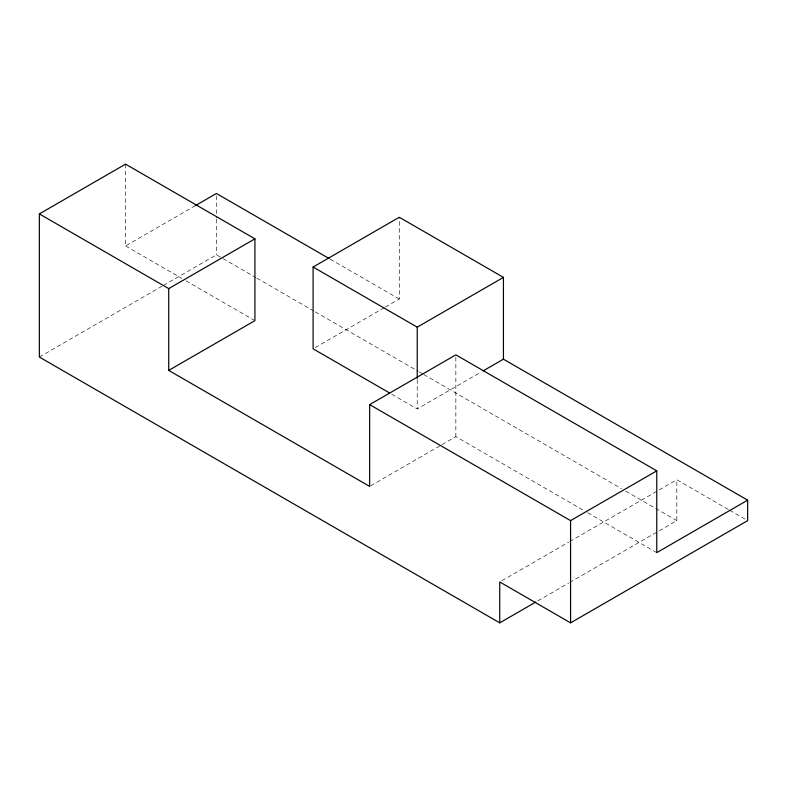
<?xml version="1.0" encoding="UTF-8"?>
<svg xmlns="http://www.w3.org/2000/svg" width="787" height="787" viewBox="0 0 787 787"><rect width="100%" height="100%" fill="white"/><g stroke="black" fill="none" stroke-linecap="round" stroke-linejoin="round"><path stroke-width="0.59" stroke-dasharray="3.94 2.95" d="M125.546 164.149L125.546 245.938L195.294 205.673M39.35 357.042L162.348 286.035M163.411 285.415L216.425 254.811L255.765 277.526M315.223 347.588L384.4 307.648M385.463 307.038L399.294 299.05L399.294 217.261M391.729 394.218L417.228 408.935L481.083 372.074M370.716 485.786L440.956 445.235M442.019 444.625L455.85 436.637L583.423 510.291M501.87 580.737L568.667 542.164M569.729 541.554L676.82 479.726L728.624 509.632M537.914 600.815L568.667 583.059M569.729 582.449L676.82 520.62L676.82 479.726M330.186 259.149L399.294 299.05M729.677 510.242L745.535 519.4M256.828 278.136L314.249 311.288M315.312 311.898L418.448 371.444M419.51 372.064L422.698 373.904M423.76 374.514L621.533 488.697M625.783 491.157L676.82 520.62M125.546 245.938L181.758 278.382M185.998 280.831L253.867 320.014M587.673 512.74L656.771 552.641M455.85 357.288L455.85 436.637M417.228 379.639L417.228 408.935M216.425 195.924L216.425 218.009M216.425 219.239L216.425 254.811"/><path stroke-width="1.18" d="M39.35 213.916L125.546 164.149L254.929 238.845L254.929 320.634L168.723 370.402L168.723 288.613L39.35 213.916L39.35 357.042L499.745 622.851L535.799 602.035M195.294 205.673L216.425 193.474L329.123 258.539M168.723 288.613L254.929 238.845M389.604 392.988L313.098 348.818L313.098 267.029L399.294 217.261L503.434 277.388L503.434 359.177L747.65 500.168L747.65 520.62L570.575 622.851L499.745 581.957L499.745 622.851M313.098 267.029L417.228 327.156L503.434 277.388M168.723 370.402L369.654 486.405L369.654 404.616L455.85 354.848L656.771 470.852L656.771 552.641L747.65 500.168M483.208 370.844L503.434 359.177M369.654 404.616L570.575 520.62L656.771 470.852M570.575 520.62L570.575 622.851M417.228 327.156L417.228 378.419"/></g></svg>
